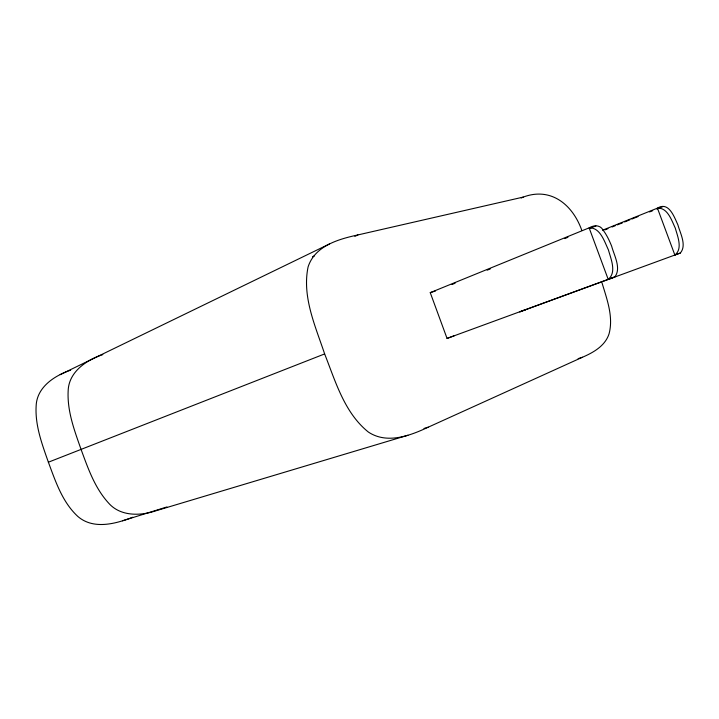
<?xml version="1.0" encoding="UTF-8"?>
<svg xmlns="http://www.w3.org/2000/svg" width="719" height="719" viewBox="0 0 719 719"><rect width="100%" height="100%" fill="white"/><g stroke="black" fill="none" stroke-linecap="round" stroke-linejoin="round"><path stroke-width="1.08" d="M447.047 338.415L614.799 276.95C621.549 268.349 614.125 255.47 611.644 246.15C609.353 240.532 606.764 234.969 603.097 230.107C600.176 224.732 593.957 224.921 589.131 227.86L430.25 292.642L447.047 338.415L454.174 335.809M525.742 309.673L519.711 311.875L680.336 253.025C686.96 245.359 680.201 233.316 677.891 224.822C674.26 217.066 668.922 201.122 657.436 208.142L602.558 230.215M581.878 230.574C572.845 204.798 550.979 186.643 523.261 197.087L357.891 234.933C338.559 239.139 314.85 245.835 308.092 266.911C301.89 296.767 315.398 326.129 324.637 353.928C335.521 381.492 344.383 412.769 368.371 432.056C386.966 444.414 410.055 435.768 428.272 427.167L582.417 357.262C593.355 352.553 605.137 345.92 609.047 333.868C613.64 316.719 606.863 299.149 602.01 282.81M608.202 279.358C616.929 272.402 610.817 258.759 608.418 249.897C604.481 241.674 600.239 227.303 589.131 227.86L608.202 279.358L614.799 276.95M674.862 255.029C682.996 248.783 677.532 236.218 675.285 228.121C671.708 220.571 667.645 207.458 657.436 208.142L674.862 255.029L680.336 253.025M60.162 374.671L329.518 243.939M312.513 256.782L314.527 255.811M354.862 236.389L357.891 234.933M521.212 198.004L523.261 197.087M451.99 284.499L455.1 283.241M487.185 270.173L490.295 268.906M564.828 238.555L567.938 237.288M589.679 228.435L595.889 225.91M604.877 229.9L607.986 228.642M612.148 226.979L615.257 225.721M617.342 224.885L622.537 222.8M624.613 221.964L629.808 219.879M631.884 219.043L638.113 216.536M649.545 211.943L652.663 210.694M656.815 209.022L663.044 206.524M132.664 517.24C115.516 523.935 93.263 529.903 77.76 516.386C62.328 502.078 55.534 481.406 48.38 462.209L324.637 353.928M70.642 370.186C54.5 375.642 36.795 387.137 36.139 406.01C35.015 425.477 42.053 444.135 48.38 462.209M166.916 506.958L122.5 520.799M102.808 354.602C86.334 360.039 68.539 372.02 68.143 391.208C67.182 411.376 74.497 430.672 81.058 449.393C87.952 468.105 94.683 487.698 108.29 502.734C120.064 516.548 140.196 516.098 156.023 510.76L407.934 435.256M578.139 358.628L582.417 357.262M430.25 292.642L435.426 291.042M423.985 428.461L428.272 427.167"/></g></svg>
